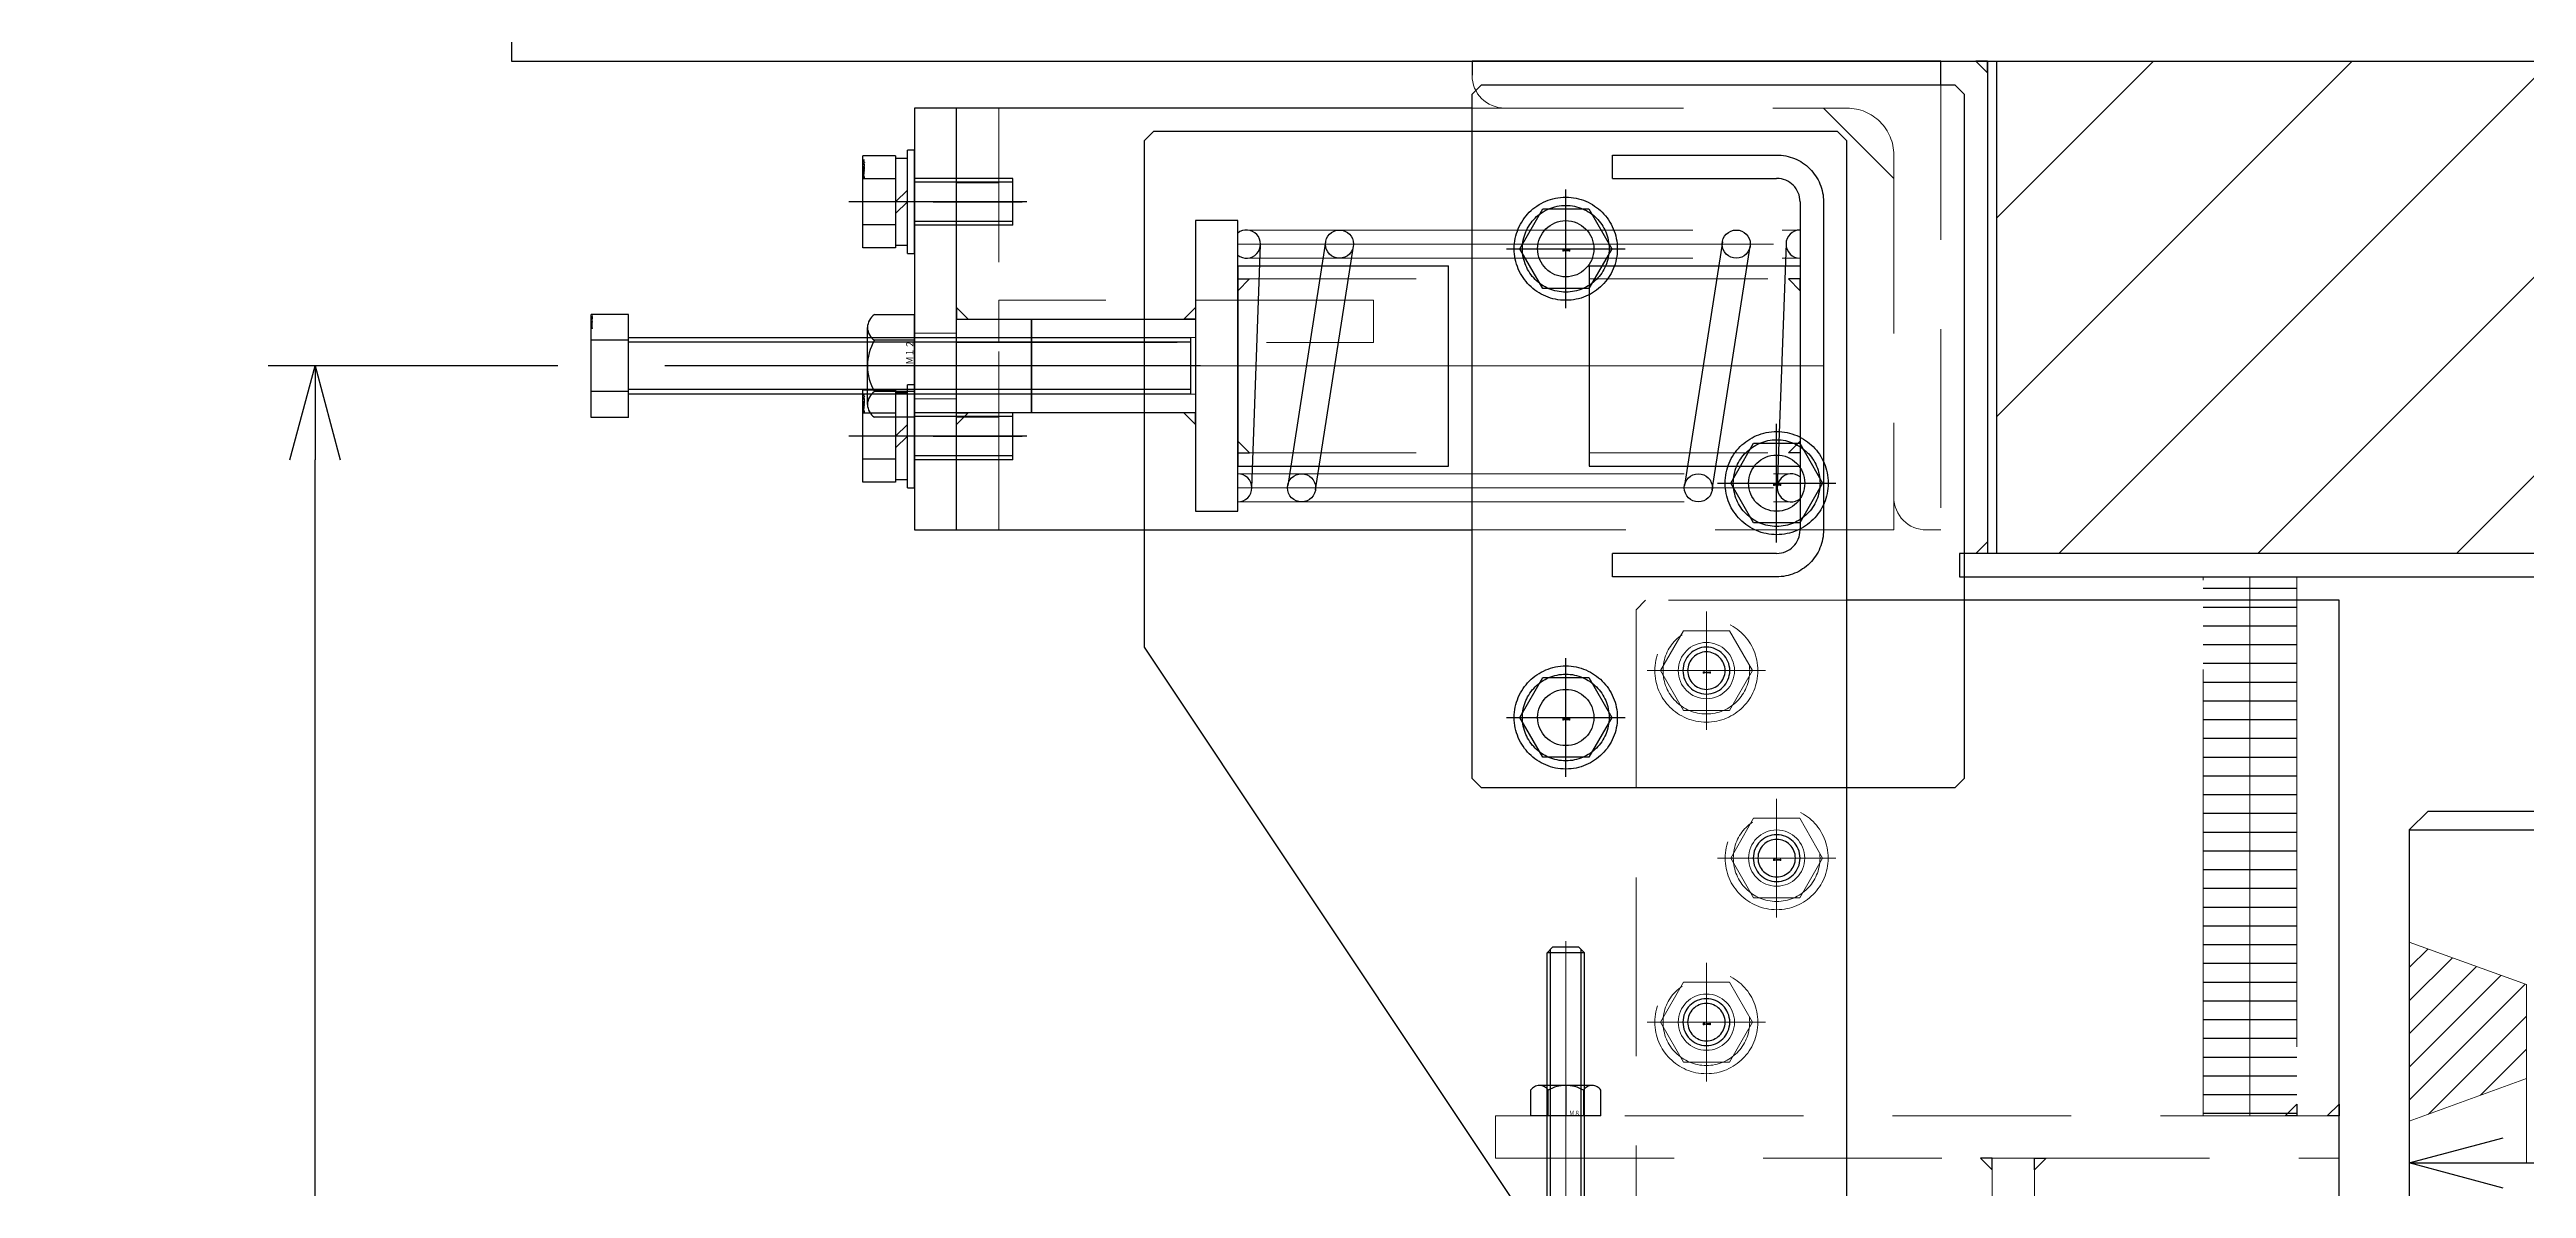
# Model space of a CAD drawing. Header units: millimetres. Extents: x -16130 to 36813, y -8099 to 27484.
# Drawn here: x 5005 to 5533, y 16086 to 16329 of the extents above; entities that cross this region are included whole.
import ezdxf
from ezdxf import colors
from ezdxf.entities.mleader import LeaderData, LeaderLine
from ezdxf.enums import TextEntityAlignment as Align
from ezdxf.math import Vec2, Vec3
from ezdxf.xclip import XClip

# ---------------------------------------------------------------- set-up
doc = ezdxf.new("R2010")
doc.units = ezdxf.units.MM
doc.header["$LTSCALE"] = 6
doc.header["$XCLIPFRAME"] = 0
doc.header["$PDMODE"] = 99
doc.header["$PDSIZE"] = 1
for name, pattern in [('CENTER2', [28.575, 19.05, -3.175, 3.175, -3.175]), ('HIDDEN', [9.525, 6.35, -3.175]), ('PHANTOM2', [31.75, 15.875, -3.175, 3.175, -3.175, 3.175, -3.175])]:
    doc.linetypes.add(name, pattern=pattern)
for name, color, linetype, lineweight in [('04_HIDDEN', 2, 'HIDDEN', 13), ('05_CENTER', 4, 'CENTER2', 13), ('06_PHANTOM', 2, 'PHANTOM2', 13), ('08_DIM', 3, 'Continuous', 13)]:
    doc.layers.add(name, color=color, linetype=linetype, lineweight=lineweight)
doc.layers.add('10_DRAFT', color=8, linetype='Continuous', lineweight=0, plot=False)
doc.styles.add('KANJI0', font='txt.shx', dxfattribs={"width": 0.9, "height": 30, "bigfont": 'bigfont'})
doc.styles.add('KSS_TXT', font='txt.shx', dxfattribs={"bigfont": 'extfont2.shx'})
doc.styles.add('KSS_TXT_L', font='txt.shx', dxfattribs={"height": 3, "bigfont": 'extfont2.shx'})
doc.styles.get("Standard").update_dxf_attribs({"font": 'txt.shx', "bigfont": 'extfont2.shx'})
doc.dimstyles.new('KSS_DIM', dxfattribs={"dimtxt": 3, "dimasz": 2.5, "dimexe": 1.25, "dimexo": 0.625, "dimtad": 1, "dimdsep": 46, "dimtxsty": 'KSS_TXT', "dimblk": 'OPEN30', "dimcen": 0, "dimazin": 2, "dimtfac": 0.75, "dimtmove": 0, "dimatfit": 3, "dimldrblk": 'OPEN30', "dimfxl": 1, "dimtolj": 1, "dimarcsym": 0})

# ---------------------------------------------------------------- blocks, each defined once
blk = doc.blocks.new('A$C28E10C10_1_1_1')
h = blk.add_hatch()
h.set_pattern_fill('_USER', color=3, scale=5, angle=135, style=0, pattern_type=0)
h.set_pattern_definition([(45, (-1256.782, -15543.1433), (-3.5355339, 3.5355339), [])])
h.paths.add_polyline_path([(-500, 2270.1), (-475, 2261), (-475, 2241), (-500, 2231.9)])
at = {"color": 0}
for p, q in [((-496, 2298), (-500, 2294)), ((-500, 2294), (-500, 2191)), ((-500, 2294), (500, 2294)), ((-496, 2298), (496, 2298))]:
    blk.add_line(p, q, dxfattribs=at)
at = {"layer": '04_HIDDEN'}
for p, q in [((-500, 2270.1), (-475, 2261)), ((-475, 2261), (-475, 2191)), ((-500, 2231.9), (-475, 2241))]:
    blk.add_line(p, q, dxfattribs=at)
at = {"layer": '08_DIM'}
blk.add_line((-500, 2231.9), (-500, 2270.1), dxfattribs=at)
blk = doc.blocks.new('A$C18F92B29_1_1')
h = blk.add_hatch()
h.set_pattern_fill('_USER', color=3, scale=30, angle=45, pattern_type=0)
h.set_pattern_definition([(45, (-28794, -6805.302), (-21.213203, 21.213203), [])])
h.paths.add_polyline_path([(-157, 110), (-157, 110), (-588, 110), (-588, 5), (-400, 5), (-400.41, 6.96), (-157, 60), (-157, 60)])
at = {"color": 0}
for p, q in [((-590, 110), (-590, 5)), ((-588, 5), (-588, 110))]:
    blk.add_line(p, q, dxfattribs=at)
blk.add_lwpolyline([(-150, 115), (-905, 115), (-905, 110), (-150, 110)], dxfattribs=at)
at = {"color": 3}
for points in [[(-590, 110), (-592.5, 110), (-592.5, 110), (-590, 107.5)], [(-590, 5), (-592.5, 5), (-592.5, 5), (-590, 7.5)]]:
    blk.add_lwpolyline(points, close=True, dxfattribs=at)
at = {"color": 0}
blk.add_lwpolyline([(-596, 0), (-400, 0), (-400, 5), (-596, 5)], close=True, dxfattribs=at)
blk = doc.blocks.new('A$C19A51EA8_1_1')
blk.add_blockref('A$C18F92B29_1_1', (0, 57))
blk = doc.blocks.new('_Open30')
at = {"color": 0, "linetype": 'ByBlock', "lineweight": -2}
for p, q in [((-1, 0.268), (0, 0)), ((0, 0), (-1, -0.268)), ((0, 0), (-1, 0))]:
    blk.add_line(p, q, dxfattribs=at)
blk = doc.blocks.new('*D2366')
at = {"layer": '08_DIM', "color": 0, "lineweight": -2, "transparency": 16777216}
for p, q in [((5508.17, 16094.89), (5508.17, 16081.5)), ((6508.17, 16094.89), (6508.17, 16081.5)), ((5528.17, 16091.5), (6488.17, 16091.5))]:
    blk.add_line(p, q, dxfattribs=at)
at = {"layer": 'Defpoints', "color": 0, "transparency": 16777216}
for p in [(5508.17, 16099.89), (6508.17, 16099.89), (6508.17, 16091.5)]:
    blk.add_point(p, dxfattribs=at)
at = {"layer": '08_DIM', "color": 0, "lineweight": -2, "transparency": 16777216, "xscale": 20, "yscale": 20, "zscale": 20, "rotation": 180}
blk.add_blockref('_Open30', (5508.17, 16091.5), dxfattribs=at)
at = {"layer": '08_DIM', "color": 0, "lineweight": -2, "transparency": 16777216, "xscale": 20, "yscale": 20, "zscale": 20}
blk.add_blockref('_Open30', (6508.17, 16091.5), dxfattribs=at)
at = {"layer": '08_DIM', "color": 0, "transparency": 16777216, "insert": (6143.72, 16108.5), "char_height": 24, "attachment_point": 5, "style": 'KSS_TXT'}
blk.add_mtext('\\A1;%%C1000', dxfattribs=at)
blk = doc.blocks.new('A$C21800152_1_1')
blk.add_lwpolyline([(-45, -2292), (-45, -2320), (-47, -2322), (-135, -2322), (-135, 43), (-30, 43)])
at = {"color": 3}
for points in [[(-135, -67), (-132.5, -67), (-132.5, -67), (-135, -64.5)], [(-126, -67), (-123.5, -67), (-123.5, -67), (-126, -64.5)], [(-70, -76), (-72.5, -76), (-72.5, -76), (-70, -78.5)], [(-61, -76), (-58.5, -76), (-58.5, -76), (-61, -78.5)]]:
    blk.add_lwpolyline(points, close=True, dxfattribs=at)
at = {"layer": '04_HIDDEN'}
for p, q in [((26, -76), (26, -67)), ((26.75, -76), (26.75, -67)), ((33.25, -76), (33.25, -67)), ((34, -76), (34, -67))]:
    blk.add_line(p, q, dxfattribs=at)
for points in [[(-126, 43), (-126, -67), (-135, -67), (-135, 43)], [(45, -76), (-135, -76), (-135, -67), (45, -67)], [(-61, -2229), (-70, -2229), (-70, -76), (-61, -76)]]:
    blk.add_lwpolyline(points, close=True, dxfattribs=at)
blk.add_lwpolyline([(-30, 43), (13, 43), (15, 41), (15, -107)], dxfattribs=at)
for centre in [(0, 28), (-15, -12), (0, -47)]:
    blk.add_circle(centre, 6, dxfattribs=at)
at = {"layer": '05_CENTER'}
for p, q in [((0, 17.94), (0, 38.06)), ((10.06, 28), (-10.06, 28)), ((-15, -22.06), (-15, -1.94)), ((-4.94, -12), (-25.06, -12)), ((0, -57.06), (0, -36.94)), ((10.06, -47), (-10.06, -47)), ((30, -62.71), (30, -80.59))]:
    blk.add_line(p, q, dxfattribs=at)
blk = doc.blocks.new('A$C491655AE_1_1_1_1')
at = {"color": 0, "linetype": 'CENTER2'}
for p, q in [((0, -12.64), (0, 12.64)), ((-12.64, 0), (12.64, 0))]:
    blk.add_line(p, q, dxfattribs=at)
at = {"color": 0}
for p, q in [((-9.81, 0), (-4.91, 8.5)), ((-4.91, 8.5), (4.91, 8.5)), ((4.91, 8.5), (9.81, 0)), ((-4.91, -8.5), (-9.81, 0)), ((9.81, 0), (4.91, -8.5)), ((4.91, -8.5), (-4.91, -8.5))]:
    blk.add_line(p, q, dxfattribs=at)
for radius in [11, 9.25]:
    blk.add_circle((0, 0), radius, dxfattribs=at)
at = {"layer": '10_DRAFT', "style": 'KSS_TXT_L'}
blk.add_text('BT-M10', height=0.3, dxfattribs=at).set_placement((-0.7, -0.54))
blk = doc.blocks.new('M10Tz_1_1_1')
at = {"color": 0}
for radius in [5, 4]:
    blk.add_circle((0, 0), radius, dxfattribs=at)
at = {"layer": '05_CENTER'}
for p, q in [((0, -8.34), (0, 8.34)), ((8.34, 0), (-8.34, 0))]:
    blk.add_line(p, q, dxfattribs=at)
blk = doc.blocks.new('A$C5E840E17_1_1')
at = {"color": 0}
for p, q in [((-35, 245.5), (0, 245.5)), ((5, 240.5), (5, 170.5)), ((-40, 226.85), (-40, 184.15)), ((-40, 226.85), (5, 226.85)), ((-40, 184.15), (5, 184.15)), ((0, 165.5), (-35, 165.5))]:
    blk.add_line(p, q, dxfattribs=at)
blk.add_lwpolyline([(13, 255.5), (-133, 255.5), (-135, 253.5), (-135, 145.5), (-35, -4.5), (13, -4.5), (15, -2.5), (15, 253.5)], close=True, dxfattribs=at)
blk.add_lwpolyline([(-35, 245.5), (-35, 250.5), (0, 250.5, -0.414214), (10, 240.5), (10, 170.5, -0.414214), (0, 160.5), (-35, 160.5), (-35, 165.5)], format="xyb", dxfattribs=at)
at = {"color": 3}
for points in [[(5, 224.05), (2.5, 224.05), (2.5, 224.05), (5, 221.55)], [(5, 186.95), (2.5, 186.95), (2.5, 186.95), (5, 189.45)]]:
    blk.add_lwpolyline(points, close=True, dxfattribs=at)
at = {"color": 0}
for centre, start, end in [((0, 240.5), 0, 90), ((0, 170.5), 270, 0)]:
    blk.add_arc(centre, 5, start, end, dxfattribs=at)
at = {"layer": '04_HIDDEN'}
for p, q in [((-40, 224.05), (5, 224.05)), ((-40, 186.95), (5, 186.95))]:
    blk.add_line(p, q, dxfattribs=at)
at = {"layer": '05_CENTER'}
blk.add_line((-44.02, 205.5), (10, 205.5), dxfattribs=at)
at = {"extrusion": (0, 0, -1), "zscale": -1}
for p in [(15, 140.5), (0, 100.5), (15, 65.5), (0, 15.5)]:
    blk.add_blockref('M10Tz_1_1_1', p, dxfattribs=at)
blk = doc.blocks.new('A$C2B834F33_1_1')
at = {"color": 0}
for p, q in [((0, 0), (-100, 0)), ((-100, -3), (-100, 0)), ((0, 0), (0, -100)), ((-93, -10), (-20, -10)), ((-10, -20), (-10, -93)), ((-3, -100), (0, -100))]:
    blk.add_line(p, q, dxfattribs=at)
for centre, radius, start, end in [((-93, -3), 7, 180, 270), ((-20, -20), 10, 0, 90), ((-3, -93), 7, 180, 270)]:
    blk.add_arc(centre, radius, start, end, dxfattribs=at)
blk = doc.blocks.new('A$C46A36AD3_1_1')
at = {"color": 0}
for p, q in [((80, 30), (-20, 30)), ((-20, 30), (-20, 27)), ((80, 25), (80, 30)), ((-20, 20), (-130, 20)), ((-130, -70), (-130, 20)), ((-135, 0), (-116, 0)), ((-135, -50), (-116, -50)), ((-130, -70), (-20, -70))]:
    blk.add_line(p, q, dxfattribs=at)
blk.add_lwpolyline([(85, 23), (85, -123), (83, -125), (-18, -125), (-20, -123), (-20, 23), (-18, 25), (83, 25)], close=True, dxfattribs=at)
for centre in [(0, -10), (45, -60), (0, -110)]:
    blk.add_circle(centre, 6, dxfattribs=at)
at = {"layer": '04_HIDDEN'}
for p, q in [((-20, 20), (-13, 20)), ((55, 20), (70, 5)), ((-130, 5), (-121, 5)), ((-130, 4.1), (-121, 4.1)), ((-130, -4.1), (-121, -4.1)), ((-130, -5), (-121, -5)), ((-130, -45), (-121, -45)), ((-130, -45.9), (-121, -45.9)), ((-130, -54.1), (-121, -54.1)), ((-130, -55), (-121, -55)), ((70, -63), (70, -70)), ((70, -70), (-20, -70))]:
    blk.add_line(p, q, dxfattribs=at)
for points in [[(-130, -70), (-121, -70), (-121, 20), (-130, 20)], [(-121, -30), (-41, -30), (-41, -21), (-121, -21)]]:
    blk.add_lwpolyline(points, close=True, dxfattribs=at)
at = {"layer": '05_CENTER'}
for p, q in [((0, -20.41), (0, 0.41)), ((10.41, -10), (-10.41, -10)), ((45, -70.41), (45, -49.59)), ((55.41, -60), (34.59, -60)), ((0, -120.41), (0, -99.59)), ((10.41, -110), (-10.41, -110))]:
    blk.add_line(p, q, dxfattribs=at)
at = {"layer": '04_HIDDEN'}
blk.add_blockref('A$C2B834F33_1_1', (80, 30), dxfattribs=at)
blk = doc.blocks.new('A$C09A07B3E_1_1')
for name, p in [('A$C46A36AD3_1_1', (0, 0)), ('A$C491655AE_1_1_1_1', (0, -10)), ('A$C491655AE_1_1_1_1', (45, -60)), ('A$C491655AE_1_1_1_1', (0, -110))]:
    blk.add_blockref(name, p)
blk = doc.blocks.new('A$C62F33C97_1_1')
for name, p in [('A$C09A07B3E_1_1', (-110, 217.5)), ('A$C5E840E17_1_1', (-65, -23))]:
    blk.add_blockref(name, p)
at = {"xscale": -1}
blk.add_blockref('A$C21800152_1_1', (-80, 89.5), dxfattribs=at)
at = {"layer": '04_HIDDEN'}
for p in [(-80, 117.5), (-65, 77.5), (-80, 42.5)]:
    blk.add_blockref('A$C491655AE_1_1_1_1', p, dxfattribs=at)
blk = doc.blocks.new('A$C402D1A1D_1_1')
at = {"color": 0}
for p, q in [((-7.03, -10), (-8, -17)), ((-7.03, -10), (7.03, -10)), ((7.03, -10), (8, -17)), ((-8, -17), (8, -17)), ((-4, -20), (4, -20)), ((-4, -20), (-4, -75.8)), ((-3.25, -19.37), (-3.25, -76.55)), ((3.25, -19.37), (3.25, -76.55)), ((4, -20), (4, -75.8)), ((4, -75.8), (-4, -75.8)), ((-4, -75.8), (-2.8, -77)), ((2.8, -77), (-2.8, -77)), ((4, -75.8), (2.8, -77))]:
    blk.add_line(p, q, dxfattribs=at)
blk.add_circle((0, 0), 10, dxfattribs=at)
for centre, radius, start, end in [((0, 0), 16.3, 300.1827, 239.8173), ((-8.7, -14.95), 1, 352.0928, 59.8173), ((8.7, -14.95), 1, 120.1827, 187.9072), ((-4.55, -18.55), 1.55, 290.7723, 91.8476), ((4.55, -18.55), 1.55, 88.1524, 249.2277)]:
    blk.add_arc(centre, radius, start, end, dxfattribs=at)
at = {"layer": '05_CENTER', "color": 0}
for p, q in [((0, 18.59), (0, -78.27)), ((-18.59, 0), (18.59, 0))]:
    blk.add_line(p, q, dxfattribs=at)
blk = doc.blocks.new('M8Nu_1_1_1_1')
at = {"color": 0}
for p, q in [((-7.5, 5.5), (-7.5, 0)), ((-7.5, 5.5), (-7.5, 0)), ((5.62, 6.5), (-5.62, 6.5)), ((5.62, 6.5), (-5.62, 6.5)), ((-3.75, 0), (-3.75, 5.5)), ((-3.75, 0), (-3.75, 5.5)), ((3.75, 5.5), (3.75, 0)), ((3.75, 5.5), (3.75, 0)), ((7.5, 0), (7.5, 5.5)), ((7.5, 0), (7.5, 5.5)), ((7.5, 0), (-7.5, 0))]:
    blk.add_line(p, q, dxfattribs=at)
at = {"color": 0, "linetype": 'CENTER2'}
blk.add_line((0, 6.5), (0, 0), dxfattribs=at)
at = {"color": 0}
for centre, radius, start, end in [((-5.62, 4.25), 2.25, 33.626, 146.374), ((-5.62, 4.25), 2.25, 33.626, 146.374), ((0, -1), 7.5, 60, 120), ((5.62, 4.25), 2.25, 33.626, 146.374)]:
    blk.add_arc(centre, radius, start, end, dxfattribs=at)
at = {"layer": '10_DRAFT', "style": 'KANJI0', "width": 0.82}
blk.add_text('Ｍ８', height=1, dxfattribs=at).set_placement((0.71, -0.03))
blk = doc.blocks.new('AWS16-100g_1_1')
at = {"color": 0}
for p, q in [((-129.85, 1.93), (-129.48, 7.07)), ((-128.48, -7.07), (-127.48, 6.93)), ((-126.49, -7.21), (-125.48, 6.93)), ((-124.49, -7.21), (-123.48, 6.93)), ((-18.52, -6.93), (-17.52, 7.07)), ((-16.52, -6.93), (-15.52, 7.07)), ((-14.52, -6.93), (-13.52, 7.03)), ((-143, 1), (-130.84, 1)), ((1, 1), (-11.16, 1)), ((-143, -1), (-130.84, -1)), ((-12.52, -7.07), (-12.15, -1.93)), ((1, -1), (-11.16, -1))]:
    blk.add_line(p, q, dxfattribs=at)
for centre, radius, start, end in [((-128.48, 7), 1, 355.9144, 175.9144), ((-126.48, 7), 1, 355.9144, 180), ((-124.48, 7), 1, 355.9144, 180), ((-16.52, 7), 1, 4.0856, 184.0856), ((-14.52, 7), 1, 4.0856, 184.0856), ((-143, 0), 1, 94.0856, 274.0856), ((-130.84, 2), 1, 270, 355.9144), ((-130.84, 2), 3, 270, 355.9144), ((-11.16, -2), 3, 90, 175.9144), ((1, 0), 1, 274.0856, 94.0856), ((-11.16, -2), 1, 90, 175.9144), ((-127.48, -7), 1, 184.0856, 4.0856), ((-125.48, -7), 1, 184.0856, 4.0856), ((-17.52, -7), 1, 175.9144, 355.9144), ((-15.52, -7), 1, 175.9144, 355.9144), ((-13.52, -7), 1, 175.9144, 355.9144)]:
    blk.add_arc(centre, radius, start, end, dxfattribs=at)
at = {"color": 0, "extrusion": (0, 0, -1)}
blk.add_ellipse((-132.5, 0), major_axis=(0, 1), ratio=0.5, start_param=3.141593, end_param=9.424778, dxfattribs=at)
blk.add_ellipse((-9.5, 0), major_axis=(0, 1), ratio=0.5, dxfattribs=at)
at = {"layer": '04_HIDDEN', "color": 0}
for centre, start, end in [((-128.48, 7), 175.9144, 355.9144), ((-126.48, 7), 175.9144, 0), ((-14.52, 7), 184.0856, 4.0856), ((-143, 0), 274.0856, 94.0856), ((1, 0), 94.0856, 274.0856), ((-127.48, -7), 4.0856, 184.0856), ((-15.52, -7), 355.9144, 175.9144), ((-13.52, -7), 355.9144, 175.9144)]:
    blk.add_arc(centre, 1, start, end, dxfattribs=at)
at = {"layer": '05_CENTER', "color": 0}
for p, q in [((-12.52, 7), (-130.48, 7)), ((3.75, 0), (-145.75, 0)), ((-136, -3.54), (-136, 3.54)), ((-6, 3.54), (-6, -3.54)), ((-11.83, -7), (-130, -7))]:
    blk.add_line(p, q, dxfattribs=at)
at = {"layer": '06_PHANTOM', "color": 0}
for p, q in [((-14.52, 8), (-126.48, 8)), ((-14.52, 6), (-126.48, 6)), ((-15.52, -6), (-127.48, -6)), ((-15.52, -8), (-127.48, -8))]:
    blk.add_line(p, q, dxfattribs=at)
blk = doc.blocks.new('A$C0B482DEA_1_1')
at = {"color": 4, "xscale": -1, "rotation": 180}
blk.add_blockref('A$C402D1A1D_1_1', (0, -41), dxfattribs=at)
for p in [(0, 0), (0, -242)]:
    blk.add_blockref('M8Nu_1_1_1_1', p)
at = {"color": 4, "rotation": 90}
blk.add_blockref('AWS16-100g_1_1', (0, -51.02), dxfattribs=at)
at = {"color": 4}
blk.add_blockref('A$C402D1A1D_1_1', (0, -203), dxfattribs=at)
at = {"rotation": 180}
blk.add_blockref('M8Nu_1_1_1_1', (0, -247), dxfattribs=at)
blk = doc.blocks.new('A$C427433EE_1_1')
h = blk.add_hatch()
h.set_pattern_fill('_USER', color=3, scale=4, pattern_type=0)
h.set_pattern_definition([(0, (-24717.962, -14857.9125), (0, 4), [])])
h.paths.add_polyline_path([(1256, 2412), (1246, 2412), (1246, 2369), (1256, 2369)])
h.paths.add_polyline_path([(1256, 2369), (1246, 2369), (1246, 2297), (1256, 2297)])
h = blk.add_hatch()
h.set_pattern_fill('_USER', color=3, scale=4, pattern_type=0)
h.set_pattern_definition([(0, (-24707.962, -14857.9125), (0, 4), [])])
h.paths.add_polyline_path([(1266, 2412), (1256, 2412), (1256, 2369), (1266, 2369)])
h.paths.add_polyline_path([(1266, 2369), (1256, 2369), (1256, 2297), (1266, 2297)])
at = {"layer": '06_PHANTOM'}
for points in [[(1256, 2297), (1246, 2297), (1246, 2412), (1256, 2412)], [(1266, 2297), (1256, 2297), (1256, 2412), (1266, 2412)]]:
    blk.add_lwpolyline(points, close=True, dxfattribs=at)
for name, p in [('A$C62F33C97_1_1', (1220, 2274.5)), ('A$C0B482DEA_1_1', (1110, 2297))]:
    blk.add_blockref(name, p)
blk = doc.blocks.new('A$C12F87045_1_1')
at = {"color": 0}
for points in [[(-9, -70), (0, -70), (0, 20), (-9, 20)], [(16, -25), (16, -45), (0, -45), (0, -25)]]:
    blk.add_lwpolyline(points, close=True, dxfattribs=at)
at = {"color": 3}
for points in [[(0, -25), (2.5, -25), (2.5, -25), (0, -22.5)], [(0, -45), (2.5, -45), (2.5, -45), (0, -47.5)]]:
    blk.add_lwpolyline(points, close=True, dxfattribs=at)
at = {"layer": '04_HIDDEN'}
for p, q in [((-9, -28), (0, -28)), ((0, -29), (16, -29)), ((0, -30), (16, -30)), ((-9, -42), (0, -42)), ((0, -40), (16, -40)), ((0, -41), (16, -41))]:
    blk.add_line(p, q, dxfattribs=at)
at = {"layer": '05_CENTER'}
for p, q in [((-14, 0), (5, 0)), ((-13.26, -35), (21, -35)), ((-14, -50), (5, -50))]:
    blk.add_line(p, q, dxfattribs=at)
blk = doc.blocks.new('A$C3AD256EE_1_1')
at = {"color": 0}
for p, q in [((45, 21.35), (45, -21.35)), ((45, 21.35), (90, 21.35)), ((90, -21.35), (90, 21.35)), ((45, -21.35), (90, -21.35))]:
    blk.add_line(p, q, dxfattribs=at)
for points in [[(36, -31), (45, -31), (45, 31), (36, 31)], [(36, 10), (36, -10), (1, -10), (1, 10)]]:
    blk.add_lwpolyline(points, close=True, dxfattribs=at)
at = {"color": 3}
for points in [[(45, 18.55), (47.5, 18.55), (47.5, 18.55), (45, 16.05)], [(36, 10), (33.5, 10), (33.5, 10), (36, 12.5)], [(36, -10), (33.5, -10), (33.5, -10), (36, -12.5)], [(45, -18.55), (47.5, -18.55), (47.5, -18.55), (45, -16.05)]]:
    blk.add_lwpolyline(points, close=True, dxfattribs=at)
at = {"layer": '04_HIDDEN'}
for p, q in [((45, 18.55), (90, 18.55)), ((36, 6.05), (1, 6.05)), ((36, -6.05), (1, -6.05)), ((45, -18.55), (90, -18.55))]:
    blk.add_line(p, q, dxfattribs=at)
at = {"layer": '05_CENTER'}
blk.add_line((-2.87, 0), (95, 0), dxfattribs=at)
blk = doc.blocks.new('A$C7AFA21F4_1_1_1_1')
at = {"color": 0}
for p, q in [((-9.81, 11), (9.81, 11)), ((-9.81, 4), (-9.81, 11)), ((-4.91, 4), (-4.91, 11)), ((4.91, 4), (4.91, 11)), ((9.81, 4), (9.81, 11)), ((-11, 1.5), (11, 1.5)), ((-11, 1.5), (-11, 0)), ((-11, 0), (11, 0)), ((9.81, 4), (-9.81, 4)), ((-9.25, 4), (-9.25, 1.5)), ((0, 1.5), (-2.5, 4)), ((0, 4), (2.5, 1.5)), ((9.25, 1.5), (9.25, 4)), ((11, 0), (11, 1.5))]:
    blk.add_line(p, q, dxfattribs=at)
at = {"color": 0, "linetype": 'CENTER2'}
blk.add_line((0, -24), (0, 14), dxfattribs=at)
at = {"color": 0, "linetype": 'HIDDEN'}
for p, q in [((-5, -21), (-5, 0)), ((-4.19, -21), (-4.19, 0)), ((4.19, -21), (4.19, 0)), ((5, -21), (5, 0)), ((-5, -21), (5, -21))]:
    blk.add_line(p, q, dxfattribs=at)
at = {"layer": '10_DRAFT', "style": 'KSS_TXT_L'}
blk.add_text('BT-M10x25L,SW,PW', height=0.3, dxfattribs=at).set_placement((5.1, 10.66))
blk = doc.blocks.new('A$C6BE71405_1_1')
at = {"color": 0}
for p, q in [((-10.97, 8), (10.97, 8)), ((-10.97, 0), (-10.97, 8)), ((-5.48, 0), (-5.48, 8)), ((5.48, 0), (5.48, 8)), ((10.97, 0), (10.97, 8)), ((-10.97, 0), (10.97, 0)), ((-6, -120), (-6, 0)), ((-5.05, -120), (-5.05, 0)), ((5.05, -120), (5.05, 0)), ((6, -120), (6, 0))]:
    blk.add_line(p, q, dxfattribs=at)
at = {"color": 0, "linetype": 'CENTER2'}
blk.add_line((0, -122.07), (0, 10.08), dxfattribs=at)
at = {"color": 0, "linetype": 'HIDDEN'}
blk.add_line((-6, -120), (6, -120), dxfattribs=at)
at = {"layer": '10_DRAFT', "style": 'KSS_TXT_L'}
blk.add_text('BT-M12x120L', height=0.3, dxfattribs=at).set_placement((7.91, 7.66))
blk = doc.blocks.new('M12Nu_2_1')
at = {"color": 0}
for p, q in [((-10.95, 0), (-10.95, 8.53)), ((-8.21, 10), (8.21, 10)), ((-5.48, 0), (-5.48, 8.53)), ((5.48, 0), (5.48, 8.53)), ((10.95, 8.53), (10.95, 0)), ((-10.95, 0), (10.95, 0))]:
    blk.add_line(p, q, dxfattribs=at)
at = {"color": 0, "linetype": 'CENTER2'}
blk.add_line((0, 0), (0, 10), dxfattribs=at)
at = {"color": 0}
for centre, radius, start, end in [((-8.21, 6.71), 3.29, 33.626, 146.374), ((0, -0.95), 10.95, 60, 120), ((8.21, 6.71), 3.29, 33.626, 146.374)]:
    blk.add_arc(centre, radius, start, end, dxfattribs=at)
at = {"layer": '10_DRAFT', "style": 'KANJI0', "width": 0.82}
blk.add_text('Ｍ１２', height=1.5, dxfattribs=at).set_placement((0.31, 0.09))
blk = doc.blocks.new('A$C61DE5D35_1_1')
for name, p in [('A$C12F87045_1_1', (0, 0)), ('A$C3AD256EE_1_1', (15, -35))]:
    blk.add_blockref(name, p)
at = {"rotation": 90}
for name, p in [('A$C7AFA21F4_1_1_1_1', (-9, 0)), ('A$C6BE71405_1_1', (-70, -35)), ('M12Nu_2_1', (-9, -35)), ('A$C7AFA21F4_1_1_1_1', (-9, -50))]:
    blk.add_blockref(name, p, dxfattribs=at)
blk = doc.blocks.new('A$C12531FC4_1_1')
at = {"color": 0}
for p, q in [((-120, -29), (-120, 28.34)), ((-101.25, 26.46), (-109.34, -25.54)), ((-16.59, 26.46), (-24.68, -25.54)), ((0, 29), (0, -28.34)), ((-117, -26.11), (-115.13, 25.89)), ((-103.41, -26.46), (-95.32, 25.54)), ((-18.75, -26.46), (-10.66, 25.54)), ((-3, 26.11), (-4.87, -25.89))]:
    blk.add_line(p, q, dxfattribs=at)
for centre in [(-98.29, 26), (-13.62, 26), (-106.38, -26), (-21.71, -26)]:
    blk.add_circle(centre, 3, dxfattribs=at)
for centre, start, end in [((-118.13, 26), 231.3435, 128.6567), ((0, 26), 90, 270), ((-120, -26), 270, 90), ((-1.87, -26), 51.3435, 308.6567)]:
    blk.add_arc(centre, 3, start, end, dxfattribs=at)
at = {"layer": '05_CENTER', "color": 0}
for p, q in [((-120, 26), (0, 26)), ((-120, -26), (0, -26))]:
    blk.add_line(p, q, dxfattribs=at)
at = {"layer": '06_PHANTOM', "color": 0}
for p, q in [((-118.13, 29), (0, 29)), ((-118.13, 23), (0, 23)), ((-120, -23), (-1.87, -23)), ((-120, -29), (-1.87, -29))]:
    blk.add_line(p, q, dxfattribs=at)
at = {"layer": '10_DRAFT'}
blk.add_line((-120, 0), (0, 0), dxfattribs=at)
blk = doc.blocks.new('*D2405')
at = {"layer": '08_DIM', "color": 0, "lineweight": -2, "transparency": 16777216}
for p, q in [((5113.09, 16261.53), (5051.27, 16261.53)), ((5061.27, 13954.53), (5061.27, 16241.53)), ((5113.09, 13934.53), (5051.27, 13934.53))]:
    blk.add_line(p, q, dxfattribs=at)
at = {"layer": 'Defpoints', "color": 0, "transparency": 16777216}
for p in [(5061.27, 16261.53), (5118.09, 16261.53), (5118.09, 13934.53)]:
    blk.add_point(p, dxfattribs=at)
at = {"layer": '08_DIM', "color": 0, "lineweight": -2, "transparency": 16777216, "xscale": 20, "yscale": 20, "zscale": 20}
for p, rotation in [((5061.27, 16261.53), 90), ((5061.27, 13934.53), 270)]:
    blk.add_blockref('_Open30', p, dxfattribs=dict(at, rotation=rotation))
at = {"layer": '08_DIM', "color": 0, "transparency": 16777216, "insert": (5044.27, 15098.03), "char_height": 24, "attachment_point": 5, "rotation": 90, "style": 'KSS_TXT'}
blk.add_mtext('\\A1;2327', dxfattribs=at)
blk = doc.blocks.new('*D2569')
at = {"layer": '08_DIM', "color": 0, "lineweight": -2, "transparency": 16777216}
for p, q in [((5408.17, 16331.53), (5408.17, 16467.61)), ((6608.17, 16331.53), (6608.17, 16467.61)), ((6588.17, 16457.61), (5428.17, 16457.61))]:
    blk.add_line(p, q, dxfattribs=at)
at = {"layer": 'Defpoints', "color": 0, "transparency": 16777216}
for p in [(5408.17, 16457.61), (5408.17, 16326.53), (6608.17, 16326.53)]:
    blk.add_point(p, dxfattribs=at)
at = {"layer": '08_DIM', "color": 0, "lineweight": -2, "transparency": 16777216, "xscale": 20, "yscale": 20, "zscale": 20, "rotation": 180}
blk.add_blockref('_Open30', (5408.17, 16457.61), dxfattribs=at)
at = {"layer": '08_DIM', "color": 0, "lineweight": -2, "transparency": 16777216, "xscale": 20, "yscale": 20, "zscale": 20}
blk.add_blockref('_Open30', (6608.17, 16457.61), dxfattribs=at)
at = {"layer": '08_DIM', "color": 0, "transparency": 16777216, "insert": (6008.17, 16474.61), "char_height": 24, "attachment_point": 5, "style": 'KSS_TXT'}
blk.add_mtext('\\A1;1200', dxfattribs=at)
blk = doc.blocks.new('AM_BALLOON1')
at = {"transparency": 16777216}
blk.add_circle((0, 0), 5, dxfattribs=at)
blk.add_attdef('B_NUMBER', text='', height=3, dxfattribs=at).set_placement((0, 0), align=Align.MIDDLE_CENTER)
blk = doc.blocks.new('_OPEN')
at = {"color": 0, "linetype": 'ByBlock'}
for p, q in [((-1, 0.167), (0, 0)), ((0, 0), (-1, -0.167)), ((0, 0), (-1, 0))]:
    blk.add_line(p, q, dxfattribs=at)

msp = doc.modelspace()

# ---------------------------------------------------------------- block references
at = {"color": 1}
ref = msp.add_blockref('A$C19A51EA8_1_1', (6008.17085, 16159.53494), dxfattribs=at)
XClip(ref).set_block_clipping_path([(-971.9816409635, -108.5991974051), (970.6885425357, 416.3098485328)])
ref = msp.add_blockref('A$C427433EE_1_1', (4218.16947, 13804.53494))
XClip(ref).set_block_clipping_path([(1338.9772045172, -50.2983481303), (1338.9772045172, 2535.3979858292), (617.7986300872, 2515.1750731432), (617.7986300872, -50.2983481303)])
for name, p in [('A$C61DE5D35_1_1', (5198.17086, 16296.53494)), ('A$C28E10C10_1_1_1', (6008.17085, 13868.53494))]:
    msp.add_blockref(name, p)
at = {"color": 4}
msp.add_blockref('A$C12531FC4_1_1', (5378.16947, 16261.53494), dxfattribs=at)

# ---------------------------------------------------------------- dimensions: what is measured, and where the dimension line sits
at = {"layer": '08_DIM'}
dim = msp.add_linear_dim(base=(5408.17086, 16457.61041), p1=(6608.17085, 16326.53494), p2=(5408.17086, 16326.53494), dimstyle='KSS_DIM', override={"dimscale": 8}, dxfattribs=at)
dim.commit()
dim.dimension.update_dxf_attribs({"geometry": '*D2569', "text_midpoint": (6008.17085, 16474.61041)})
at = {"layer": '08_DIM', "color": 1}
dim = msp.add_linear_dim(base=(5061.26804, 16261.53494), p1=(5118.08844, 13934.53494), p2=(5118.08844, 16261.53494), angle=90, dimstyle='KSS_DIM', override={"dimscale": 8}, dxfattribs=at)
dim.commit()
dim.dimension.update_dxf_attribs({"geometry": '*D2405', "text_midpoint": (5044.26804, 15098.03494)})
at = {"layer": '08_DIM'}
dim = msp.add_linear_dim(base=(6508.17085, 16091.49897), p1=(5508.17085, 16099.88844), p2=(6508.17085, 16099.88844), text='%%C<>', dimstyle='KSS_DIM', override={"dimscale": 8}, dxfattribs=at)
dim.commit()
dim.dimension.update_dxf_attribs({"geometry": '*D2366', "text_midpoint": (6143.72118, 16091.49897), "dimtype": 160})

# ---------------------------------------------------------------- leaders
ml = msp.add_multileader_block('Standard', dxfattribs=at)
ml.set_content('AM_BALLOON1', color=256, scale=8)
ml.set_attribute('B_NUMBER', 'W', width=0)
ml.set_leader_properties(color=256, linetype='ByLayer', lineweight=-1)
ml.set_arrow_properties(name='OPEN')
ml.build(insert=Vec2(0, 0))
ml.multileader.update_dxf_attribs({"leader_type": 0, "has_dogleg": 0, "text_right_attachment_type": 6, "dogleg_length": 0, "arrow_head_size": 16, "scale": 4, "block_connection_type": 1})
ctx = ml.context
ctx.base_point, ctx.scale, ctx.char_height, ctx.arrow_head_size, ctx.landing_gap_size, ctx.plane_origin = Vec3(13778.40481, 16629.64663), 4, 32, 16, 16, Vec3(13778.40481, 16629.64663)
ctx.right_attachment, ctx.attachment_type = 6, 1
notes = []
notes.append((ctx, [(0, (0, 0, 0), (0, 0), (1, 0), 1, [])]))
ctx.block.insert = Vec3(13778.40481, 16629.64663)
ml = msp.add_multileader_block('Standard', dxfattribs=at)
ml.set_content('AM_BALLOON1', color=256, scale=8)
ml.set_attribute('B_NUMBER', 'AO', width=0)
ml.set_leader_properties(color=256, linetype='ByLayer', lineweight=-1)
ml.set_arrow_properties(name='OPEN')
ml.build(insert=Vec2(0, 0))
ml.multileader.update_dxf_attribs({"leader_type": 0, "has_dogleg": 0, "text_right_attachment_type": 6, "dogleg_length": 0, "arrow_head_size": 16, "scale": 4, "block_connection_type": 1})
ctx = ml.context
ctx.base_point, ctx.scale, ctx.char_height, ctx.arrow_head_size, ctx.landing_gap_size, ctx.plane_origin = Vec3(6830.23124, 16624.46097), 4, 32, 16, 16, Vec3(6830.23124, 16624.46097)
ctx.right_attachment, ctx.attachment_type = 6, 1
notes.append((ctx, [(0, (0, 0, 0), (0, 0), (1, 0), 1, [])]))
ctx.block.insert = Vec3(6830.23124, 16624.46097)
ml = msp.add_multileader_block('Standard', dxfattribs=at)
ml.set_content('AM_BALLOON1', color=256, scale=8)
ml.set_attribute('B_NUMBER', 'V', width=0)
ml.set_leader_properties(color=256, linetype='ByLayer', lineweight=-1)
ml.set_arrow_properties(name='OPEN')
ml.build(insert=Vec2(0, 0))
ml.multileader.update_dxf_attribs({"leader_type": 0, "has_dogleg": 0, "text_right_attachment_type": 6, "dogleg_length": 0, "arrow_head_size": 16, "scale": 4, "block_connection_type": 1})
ctx = ml.context
ctx.base_point, ctx.scale, ctx.char_height, ctx.arrow_head_size, ctx.landing_gap_size, ctx.plane_origin = Vec3(15125.00199, 16612.85008), 4, 32, 16, 16, Vec3(15159.27631, 16609.77428)
ctx.right_attachment, ctx.attachment_type = 6, 1
notes.append((ctx, [(0, (0, 0, 0), (0, 0), (1, 0), 1, [])]))
ctx.block.insert = Vec3(15125.00199, 16612.85008)
ml = msp.add_multileader_block('Standard', dxfattribs=at)
ml.set_content('AM_BALLOON1', color=256, scale=8)
ml.set_attribute('B_NUMBER', '47', width=0)
ml.set_leader_properties(color=256, linetype='ByLayer', lineweight=-1)
ml.set_arrow_properties(name='OPEN')
ml.build(insert=Vec2(0, 0))
ml.multileader.update_dxf_attribs({"leader_type": 0, "has_dogleg": 0, "text_right_attachment_type": 6, "dogleg_length": 0, "arrow_head_size": 16, "scale": 8, "block_connection_type": 1})
ctx = ml.context
ctx.base_point, ctx.scale, ctx.char_height, ctx.arrow_head_size, ctx.landing_gap_size, ctx.plane_origin = Vec3(12114.5235, 16603.82484), 8, 32, 16, 16, Vec3(12114.5235, 16603.82484)
ctx.right_attachment, ctx.attachment_type = 6, 1
notes.append((ctx, [(0, (0, 0, 0), (0, 0), (1, 0), 1, [])]))
ctx.block.insert = Vec3(12114.5235, 16603.82484)
ml = msp.add_multileader_block('Standard', dxfattribs=at)
ml.set_content('AM_BALLOON1', color=256, scale=8)
ml.set_attribute('B_NUMBER', 'O', width=0)
ml.set_leader_properties(color=256, linetype='ByLayer', lineweight=-1)
ml.set_arrow_properties(name='OPEN')
ml.build(insert=Vec2(0, 0))
ml.multileader.update_dxf_attribs({"leader_type": 0, "has_dogleg": 0, "text_right_attachment_type": 6, "dogleg_length": 0, "arrow_head_size": 16, "scale": 4, "block_connection_type": 1})
ctx = ml.context
ctx.base_point, ctx.scale, ctx.char_height, ctx.arrow_head_size, ctx.landing_gap_size, ctx.plane_origin = Vec3(8867.4584, 16552.9213), 4, 32, 16, 16, Vec3(8915.63385, 16552.9213)
ctx.right_attachment, ctx.attachment_type = 6, 1
notes.append((ctx, [(0, (0, 0, 0), (0, 0), (1, 0), 1, [])]))
ctx.block.insert = Vec3(8867.4584, 16552.9213)
for ctx, leaders in notes:
    for number, flags, end, landing, length, lines in leaders:
        leader = LeaderData()
        leader.index, (leader.has_last_leader_line, leader.has_dogleg_vector, leader.attachment_direction) = number, flags
        leader.last_leader_point, leader.dogleg_vector, leader.dogleg_length = Vec3(end), Vec3(landing), length
        for number, points, colour, breaks in lines:
            line = LeaderLine()
            line.index, line.vertices, line.color, line.breaks = number, Vec3.list(points), colors.encode_raw_color(colour), breaks
            leader.lines.append(line)
        ctx.leaders.append(leader)

doc.saveas('drawing.dxf')
